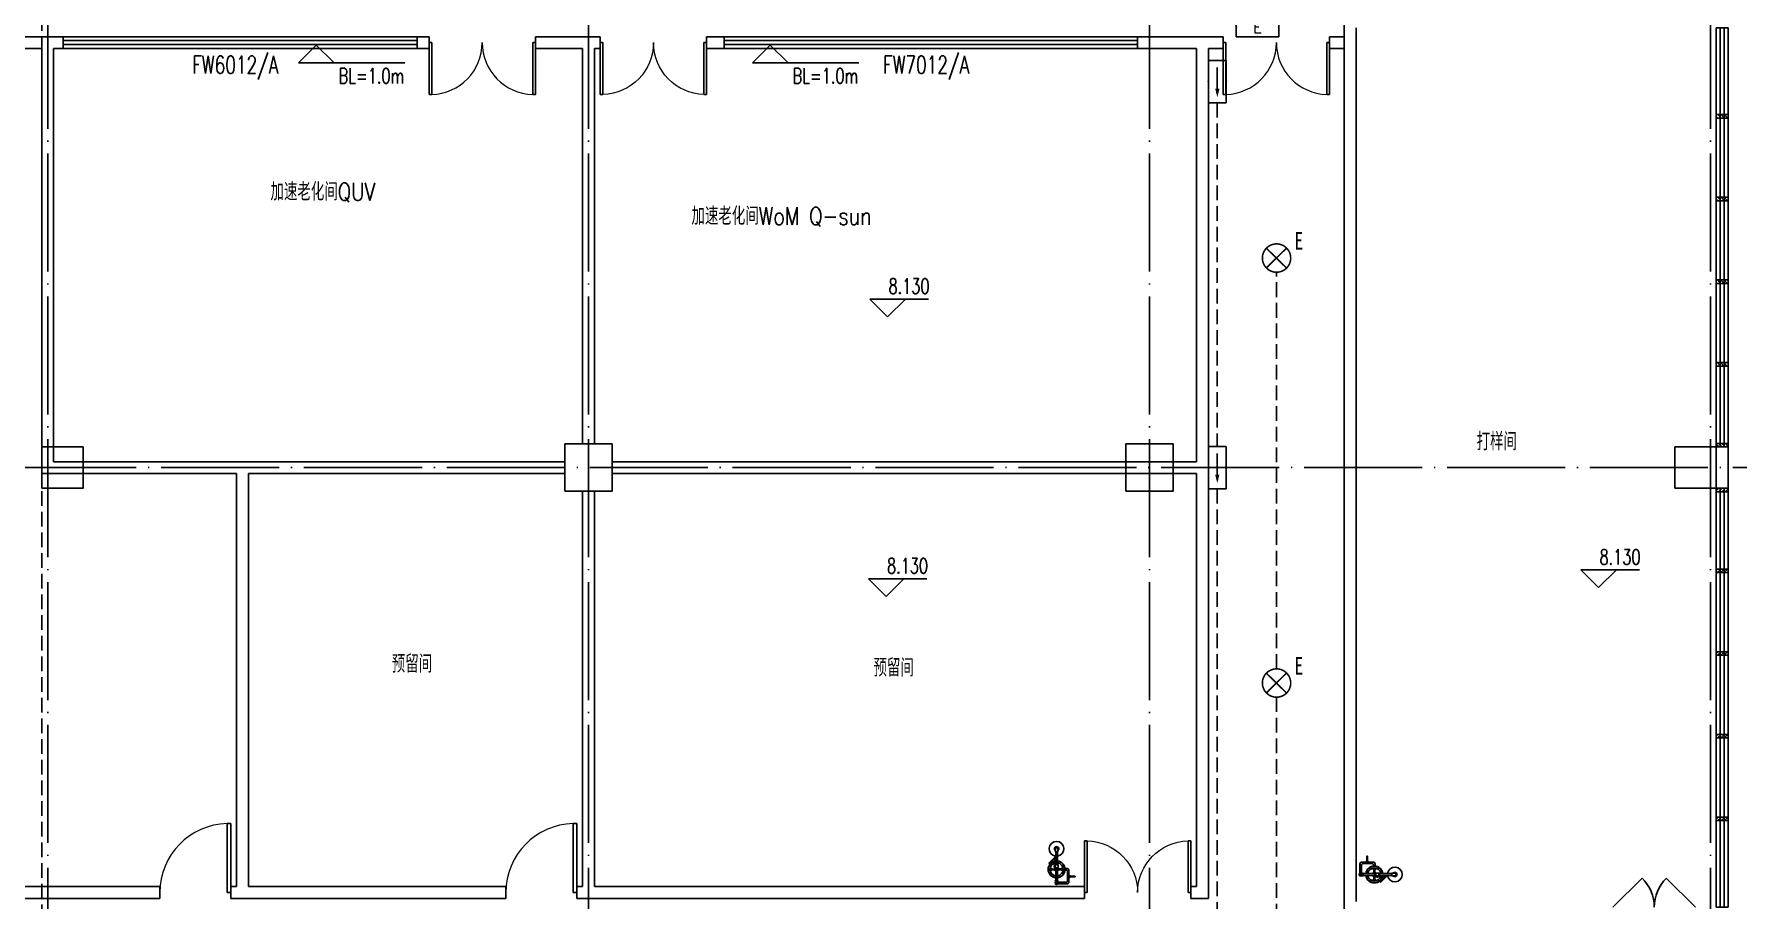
# Model space of a CAD drawing. Extents: x -621157 to 1764546, y -106808 to 741893.
# Drawn here: x 39991 to 68848, y 112675 to 127345 of the extents above; entities that cross this region are included whole.
import ezdxf
from ezdxf.enums import TextEntityAlignment as Align

# ---------------------------------------------------------------- set-up
doc = ezdxf.new("R2010")
doc.units = 0
doc.header["$LTSCALE"] = 1000
doc.header["$MEASUREMENT"] = 0
for name, pattern in [('DASH', [0.35, 0.25, -0.1]), ('XREF-A-101-平面图_t3$0$DASH', [0.35, 0.25, -0.1]), ('XREF-A-101-平面图_t3$0$DOTE', [2.42, 2, -0.2, 0.02, -0.2])]:
    doc.linetypes.add(name, pattern=pattern)
for name, color, linetype in [('0-底图', 7, 'Continuous'), ('EQUIP-照明', 3, 'Continuous'), ('TEL_TEXT', 7, 'Continuous'), ('WIRE-应急', 4, 'DASH'), ('WIRE-照明', 4, 'Continuous'), ('XREF-A-101-平面图_t3$0$1212121', 8, 'Continuous'), ('XREF-A-101-平面图_t3$0$A-COLUMN', 8, 'Continuous'), ('XREF-A-101-平面图_t3$0$A-DIM_ELEV', 8, 'Continuous'), ('XREF-A-101-平面图_t3$0$A-DOTE', 8, 'Continuous'), ('XREF-A-101-平面图_t3$0$A-DRWD', 8, 'Continuous'), ('XREF-A-101-平面图_t3$0$A-DRWD-TEXT', 8, 'Continuous'), ('XREF-A-101-平面图_t3$0$A-GROUND', 8, 'Continuous'), ('XREF-A-101-平面图_t3$0$A-ROOM-CH', 8, 'Continuous'), ('XREF-A-101-平面图_t3$0$A-WALL', 8, 'Continuous'), ('XREF-A-101-平面图_t3$0$A-WALL-FILL', 8, 'Continuous'), ('XREF-A-101-平面图_t3$0$A-WINDOW', 8, 'Continuous'), ('XREF-A-101-平面图_t3$0$家具-实验室家具', 8, 'Continuous'), ('设备-照明', 3, 'Continuous')]:
    doc.layers.add(name, color=color, linetype=linetype)
doc.styles.add('_TEL_DIM', font='SIMPLEX', dxfattribs={"width": 0.8, "height": 3.5, "bigfont": 'HZTXT'})
doc.styles.get("Standard").update_dxf_attribs({"font": 'romans.shx', "bigfont": 'HZDXC.SHX'})
doc.styles.add('STYLE1', font='simhei.ttf')
doc.styles.add('XREF-A-101-平面图_t3$0$-HZDXCROMANS', font='ROMANS.shx', dxfattribs={"bigfont": 'HZDXC.shx'})
doc.styles.add('XREF-A-101-平面图_t3$0$A-STANDARD', font='SIMPLEX', dxfattribs={"bigfont": 'GBCBIG'})
doc.styles.add('XREF-A-101-平面图_t3$0$A-WIN-LABEL', font='SIMPLEX', dxfattribs={"bigfont": 'GBCBIG'})

# ---------------------------------------------------------------- blocks, each defined once
blk = doc.blocks.new('XREF-A-101-平面图_t3$0$轴网(2)')
at = {"layer": 'XREF-A-101-平面图_t3$0$A-DOTE', "linetype": 'XREF-A-101-平面图_t3$0$DOTE'}
for p, q in [((38340, -3300), (38340, 43300)), ((47500, -3300), (47500, 43300)), ((57000, -3300), (57000, 43300)), ((66500, -3300), (66500, 43300)), ((-3300, 20000), (69800, 20000))]:
    blk.add_line(p, q, dxfattribs=at)
blk = doc.blocks.new('XREF-A-101-平面图_t3$0$柱网2F')
at = {"layer": 'XREF-A-101-平面图_t3$0$A-COLUMN'}
for points in [[(47100, -20400), (47900, -20400), (47900, -19600), (47100, -19600)], [(56600, -20400), (57400, -20400), (57400, -19600), (56600, -19600)], [(38240, -20350), (38940, -20350), (38940, -19650), (38240, -19650)], [(65900, -20350), (66600, -20350), (66600, -19650), (65900, -19650)]]:
    blk.add_lwpolyline(points, close=True, dxfattribs=at)
blk = doc.blocks.new('XREF-A-101-平面图_t3$0$ROOM')
at = {"layer": 'XREF-A-101-平面图_t3$0$A-ROOM-CH', "style": 'XREF-A-101-平面图_t3$0$-HZDXCROMANS', "width": 0.6}
for tag, p in [('中文房间名称', (0, -1000)), ('英文房间名称', (0, -1500))]:
    blk.add_attdef(tag, text='', height=300, dxfattribs=at).set_placement(p, align=Align.CENTER)
blk = doc.blocks.new('XREF-A-101-平面图_t3$0$G$C869EB286')
at = {"layer": 'XREF-A-101-平面图_t3$0$A-WINDOW'}
h = blk.add_hatch(dxfattribs=at)
h.set_pattern_fill('ANSI31', color=256, scale=25)
h.set_pattern_definition([(45, (-143.957, -89940), (-28.0633, 28.0633), [])])
h.paths.add_polyline_path([(0, 60), (200, 60), (200, 0), (0, 0)])
blk.add_lwpolyline([(0, 60), (200, 60), (200, 0), (0, 0)], close=True, dxfattribs=at)
blk = doc.blocks.new('XREF-A-101-平面图_t3$0$Shower_plan')
at = {"layer": 'XREF-A-101-平面图_t3$0$1212121'}
for p, q in [((-20, -112), (-20, -94)), ((-16, -314), (-16, -120)), ((16, -314), (16, -120)), ((20, -112), (20, -94)), ((164, -90), (164, -66)), ((184, -114), (208, -114)), ((184, -274), (208, -274)), ((212, -177), (208, -177)), ((212, -199), (208, -199)), ((215, -184), (220, -184)), ((215, -193), (220, -193)), ((-94, -290), (-90, -290)), ((-75, -301), (-18, -302)), ((-75, -315), (-22, -315)), ((-34, -355), (-31, -355)), ((-34, -361), (-31, -361)), ((-16, -607), (-16, -396)), ((16, -607), (16, -396)), ((75, -302), (17, -302)), ((75, -316), (22, -316)), ((94, -327), (90, -327)), ((160, -297), (160, -321))]:
    blk.add_line(p, q, dxfattribs=at)
for points in [[(-22, -120), (-22, -112), (22, -112), (22, -120)], [(-37, -500), (-34, -500), (-34, -346), (-37, -346)], [(24, -388), (-24, -388), (-24, -338), (-22, -336), (22, -336), (24, -338)]]:
    blk.add_lwpolyline(points, close=True, dxfattribs=at)
for points in [[(143, -321), (184, -321, 0.414214), (208, -297), (208, -90, 0.414214), (184, -66), (23, -66)], [(143, -297), (160, -297, 0.414214), (184, -273), (184, -114, 0.414214), (160, -90), (23, -90)], [(-16, -530), (-128, -419, -1), (-122, -414)], [(-122, -414), (-53, -483, -1)], [(-111, -308, -0.092425), (-109, -301, -0.095768), (-106, -295, -0.100909), (-101, -292, -0.104872), (-94, -290, -0.001591), (-94, -290, -0.100909)], [(-93, -325, -0.034962), (-95, -325, -0.104872), (-101, -324, -0.100909), (-106, -320, -0.095768), (-110, -314, -0.092425), (-111, -308, -0.092425)], [(-37, -491), (-54, -491, -1), (-54, -483), (-37, -483)], [(-45, -491), (-16, -519, -1)], [(-37, -349, 0.153738), (-38, -347), (-43, -347, 0.078248), (-44, -349), (-44, -364, 0.153738), (-43, -367), (-38, -367, 0.153738), (-37, -364)], [(-23, -388), (-23, -395, 0.154019), (-19, -396), (19, -396, 0.154019), (23, -395), (23, -388)], [(92, -292, -0.034962), (94, -292, -0.104872), (100, -293, -0.100909), (106, -297, -0.095768), (109, -303, -0.092425), (110, -310, -0.092425)], [(110, -310, -0.092425), (109, -316, -0.095768), (105, -322, -0.100909), (100, -326, -0.104872), (94, -327, -0.001591), (94, -327, -0.100909)]]:
    blk.add_lwpolyline(points, format="xyb", dxfattribs=at)
for points in [[(212, -177), (214, -177), (215, -179), (215, -198), (214, -199)], [(212, -199), (214, -199), (215, -198), (215, -179), (214, -177)], [(-34, -491), (-28, -491), (-28, -483), (-34, -483)], [(-24, -371), (-31, -371), (-31, -346), (-24, -346)], [(-22, -336), (-22, -314), (22, -314), (22, -336)], [(-31, -657), (-20, -637)], [(20, -637), (31, -657), (16, -684), (-16, -684), (-31, -657)]]:
    blk.add_lwpolyline(points, dxfattribs=at)
for points in [[(221, -201), (229, -201, 0.414214), (231, -199), (231, -194, -0.414214), (232, -193), (313, -193, 0.414214), (313, -192), (313, -185, 0.414214), (313, -184), (232, -184, -0.414214), (231, -183), (231, -177, 0.414214), (229, -176), (221, -176, 0.414214), (220, -177), (220, -199, 0.414214)], [(-106, -308, -0.092425), (-105, -301, -0.095768), (-102, -295, -0.100909), (-96, -292, -0.104872), (-90, -290, -0.104872), (-84, -292, -0.100909), (-79, -296, -0.095768), (-75, -301, -0.092425), (-74, -308, -0.092425), (-75, -315, -0.095768), (-79, -320, -0.100909), (-84, -324, -0.104872), (-90, -325, -0.104872), (-97, -324, -0.100909), (-102, -320, -0.095768), (-105, -314, -0.092425)], [(106, -310, -0.092425), (105, -316, -0.095768), (101, -322, -0.100909), (96, -326, -0.104872), (90, -327, -0.104872), (84, -325, -0.100909), (78, -322, -0.095768), (75, -316, -0.092425), (74, -309, -0.092425), (75, -303, -0.095768), (78, -297, -0.100909), (84, -293, -0.104872), (90, -292, -0.104872), (96, -293, -0.100909), (101, -297, -0.095768), (105, -303, -0.092425)], [(-20, -657), (-20, -607), (20, -607), (20, -657, -1)]]:
    blk.add_lwpolyline(points, format="xyb", close=True, dxfattribs=at)
for centre, radius in [((0, -78), 26.3), ((0, -78), 16.4), ((-60, -481), 3.91)]:
    blk.add_circle(centre, radius, dxfattribs=at)
for centre, radius, start, end in [((0, -309), 144, 96.5663, 263.4343), ((0, -309), 139, 96.804, 263.1966), ((0, -309), 111, 98.3801, 261.6205), ((0, -309), 36, 116.7475, 168.6934), ((0, -309), 144, 276.5663, 83.4343), ((0, -309), 139, 276.804, 83.1966), ((0, -309), 111, 278.6256, 81.375), ((0, -309), 36, 10.3072, 62.4104), ((0, -657), 125, 97.5816, 82.419), ((0, -309), 36, 190.3072, 231.764), ((0, -309), 18.8, 149.7809, 195.9711), ((0, -309), 18.8, 344.0295, 27.2237), ((0, -309), 36, 308.7702, 348.6934), ((0, -657), 37.5, 121.3804, 58.6121)]:
    blk.add_arc(centre, radius, start, end, dxfattribs=at)
blk = doc.blocks.new('XREF-A-101-平面图_t3$0$G$C45C07046')
at = {"layer": 'XREF-A-101-平面图_t3$0$家具-实验室家具', "color": 252, "xscale": -1, "rotation": 179.9999999870604}
blk.add_blockref('XREF-A-101-平面图_t3$0$Shower_plan', (155428, 112884), dxfattribs=at)
at = {"layer": 'XREF-A-101-平面图_t3$0$家具-实验室家具', "color": 252, "rotation": 90}
blk.add_blockref('XREF-A-101-平面图_t3$0$Shower_plan', (160500, 113106), dxfattribs=at)
blk = doc.blocks.new('XREF-A-101-平面图_t3$0$DOOR2DLIB$SYSLIB$00000107')
at = {"color": 0}
for p, q in [((0.45, 0.975), (0.5, 0.975)), ((0.45, 0), (0.45, 0.975)), ((0.5, 0), (0.5, 0.975)), ((0.5, 0), (0.45, 0))]:
    blk.add_line(p, q, dxfattribs=at)
at = {"color": 0, "lineweight": 13}
blk.add_arc((0.475, 0), 0.975, 91.4693, 180, dxfattribs=at)
blk = doc.blocks.new('XREF-A-101-平面图_t3$0$DOOR2DLIB$SYSLIB$00000108')
at = {"color": 0}
for p, q in [((-0.5, 0), (-0.5, 0.4875)), ((-0.475, 0.4875), (-0.5, 0.4875)), ((-0.475, 0), (-0.475, 0.4875)), ((0.475, 0), (0.475, 0.4875)), ((0.475, 0.4875), (0.5, 0.4875)), ((0.5, 0), (0.5, 0.4875)), ((-0.5, 0), (-0.475, 0)), ((0.5, 0), (0.475, 0))]:
    blk.add_line(p, q, dxfattribs=at)
at = {"color": 0, "lineweight": 13}
for centre, start, end in [((-0.4875, 0), 0, 88.53072), ((0.4875, 0), 91.46928, 180)]:
    blk.add_arc(centre, 0.4875, start, end, dxfattribs=at)
blk = doc.blocks.new('XREF-A-101-平面图_t3$0$WINDOW2DLIB$SYSLIB$00000001')
at = {"color": 0}
for points in [[(-0.5, 0.5), (-0.5, -0.5)], [(-0.5, 0.5), (0.5, 0.5)], [(0.5, -0.5), (0.5, 0.5)], [(0.5, 0.1667), (-0.5, 0.1667)], [(0.5, -0.1667), (-0.5, -0.1667)], [(-0.5, -0.5), (0.5, -0.5)]]:
    blk.add_lwpolyline(points, dxfattribs=at)
blk = doc.blocks.new('XREF-A-101-平面图_t3$0$WINDOW2DLIB$DYNSTYLE$00000005')
at = {"color": 0}
for points in [[(-0.5, 0.5), (-0.5, -0.5)], [(-0.5, 0.5), (0.5, 0.5)], [(0.5, -0.5), (0.5, 0.5)], [(0.5, 0.1667), (-0.5, 0.1667)], [(0.5, -0.1667), (-0.5, -0.1667)], [(-0.5, -0.5), (0.5, -0.5)]]:
    blk.add_lwpolyline(points, dxfattribs=at)
blk = doc.blocks.new('XREF-A-101-平面图_t3$0$DOOR2DLIB$SYSLIB$00000103')
at = {"color": 0}
for p, q in [((-0.5, 0), (-0.146, 0.354)), ((0.5, 0), (0.146, 0.354))]:
    blk.add_line(p, q, dxfattribs=at)
for centre, start, end in [((-0.5, 0), 0, 45), ((0.5, 0), 135, 180)]:
    blk.add_arc(centre, 0.5, start, end, dxfattribs=at)
blk = doc.blocks.new('XREF-A-101-平面图_t3')
at = {"layer": 'XREF-A-101-平面图_t3$0$A-DIM_ELEV'}
for p, q in [((242890, 127155), (242590, 126855)), ((242890, 127155), (243190, 126855)), ((250579, 127155), (250279, 126855)), ((250579, 127155), (250879, 126855)), ((242590, 126855), (244390, 126855)), ((250279, 126855), (252079, 126855)), ((252566, 122556), (252266, 122856)), ((252266, 122856), (253257, 122856)), ((252566, 122556), (252866, 122856)), ((252541, 117818), (252241, 118118)), ((252241, 118118), (253232, 118118)), ((252541, 117818), (252841, 118118)), ((264608, 117968), (264308, 118268)), ((264308, 118268), (265299, 118268)), ((264608, 117968), (264908, 118268))]:
    blk.add_line(p, q, dxfattribs=at)
at = {"layer": 'XREF-A-101-平面图_t3$0$A-GROUND', "linetype": 'XREF-A-101-平面图_t3$0$DASH'}
blk.add_lwpolyline([(238240, 139200), (238240, 100400)], dxfattribs=at)
at = {"layer": 'XREF-A-101-平面图_t3$0$A-WALL'}
for p, q in [((260300, 127200), (260300, 127650)), ((238340, 127300), (237900, 127300)), ((238600, 127300), (238340, 127300)), ((244800, 127300), (244600, 127300)), ((247500, 127300), (246600, 127300)), ((247700, 127300), (247500, 127300)), ((249800, 127300), (249500, 127300)), ((257900, 127300), (256800, 127300)), ((258250, 127300), (257900, 127300)), ((260300, 127300), (260050, 127300)), ((260500, 127200), (260500, 127450)), ((238240, 127100), (237900, 127100)), ((238240, 127100), (238240, 119900)), ((238600, 127100), (238440, 127100)), ((238440, 127100), (238440, 120100)), ((244800, 127100), (244600, 127100)), ((247400, 127100), (246600, 127100)), ((247400, 127100), (247400, 120400)), ((247600, 127100), (247600, 120400)), ((247700, 127100), (247600, 127100)), ((249800, 127100), (249500, 127100)), ((257800, 127100), (256800, 127100)), ((257800, 127100), (257800, 120100)), ((258250, 127100), (258000, 127100)), ((258000, 127100), (258000, 120000)), ((260300, 127100), (260050, 127100)), ((260300, 112450), (260300, 127200)), ((260500, 112650), (260500, 127200)), ((247600, 120400), (247400, 120400)), ((238440, 120100), (241640, 120100)), ((241640, 120100), (247100, 120100)), ((247100, 120100), (247100, 119900)), ((247900, 120100), (257800, 120100)), ((247900, 120100), (247900, 119900)), ((238240, 119900), (241540, 119900)), ((241540, 119900), (241540, 112900)), ((241740, 119900), (241740, 112900)), ((241740, 119900), (247100, 119900)), ((247900, 119900), (257800, 119900)), ((257800, 119900), (257800, 112900)), ((258000, 120000), (258000, 112700)), ((247400, 119600), (247400, 112900)), ((247600, 119600), (247400, 119600)), ((247600, 119600), (247600, 112900)), ((240240, 112900), (233900, 112900)), ((241540, 112900), (241440, 112900)), ((246100, 112900), (241740, 112900)), ((247400, 112900), (247300, 112900)), ((255900, 112900), (247600, 112900)), ((257800, 112900), (257700, 112900)), ((240240, 112700), (233800, 112700)), ((241640, 112700), (241440, 112700)), ((246100, 112700), (241640, 112700)), ((247500, 112700), (247300, 112700)), ((255900, 112700), (247500, 112700)), ((258000, 112700), (257700, 112700))]:
    blk.add_line(p, q, dxfattribs=at)
for points in [[(238600, 127100), (238600, 127300)], [(244600, 127100), (244600, 127300)], [(244800, 127100), (244800, 127300)], [(246600, 127100), (246600, 127300)], [(247700, 127100), (247700, 127300)], [(249500, 127100), (249500, 127300)], [(249800, 127100), (249800, 127300)], [(256800, 127100), (256800, 127300)], [(258250, 127100), (258250, 127300)], [(260050, 127100), (260050, 127300)], [(240240, 112700), (240240, 112900)], [(241440, 112700), (241440, 112900)], [(246100, 112700), (246100, 112900)], [(247300, 112700), (247300, 112900)], [(255900, 112700), (255900, 112900)], [(257700, 112700), (257700, 112900)]]:
    blk.add_lwpolyline(points, dxfattribs=at)
at = {"layer": 'XREF-A-101-平面图_t3$0$A-WALL-FILL', "color": 171}
for p, q in [((266600, 119650), (266600, 120350)), ((266800, 119650), (266800, 120350))]:
    blk.add_line(p, q, dxfattribs=at)
for points in [[(266600, 120350), (266800, 120350)], [(266600, 119650), (266800, 119650)]]:
    blk.add_lwpolyline(points, dxfattribs=at)
blk.add_blockref('XREF-A-101-平面图_t3$0$G$C45C07046', (100000, 0))
at = {"layer": 'XREF-A-101-平面图_t3$0$A-COLUMN'}
blk.add_blockref('XREF-A-101-平面图_t3$0$柱网2F', (200000, 140000), dxfattribs=at)
at = {"layer": 'XREF-A-101-平面图_t3$0$A-DOTE'}
blk.add_blockref('XREF-A-101-平面图_t3$0$轴网(2)', (200000, 100000), dxfattribs=at)
at = {"layer": 'XREF-A-101-平面图_t3$0$A-DRWD'}
ref = blk.add_blockref('XREF-A-101-平面图_t3$0$WINDOW2DLIB$DYNSTYLE$00000005', (241600, 127200), dxfattribs=dict(at, xscale=6000, yscale=-200, zscale=6000, rotation=180))
ref.add_attrib('A0', 'FW6012/A', (240790, 126676), dxfattribs={"layer": 'XREF-A-101-平面图_t3$0$A-DRWD-TEXT', "height": 297.5, "style": 'XREF-A-101-平面图_t3$0$A-WIN-LABEL', "width": 0.705882})
ref = blk.add_blockref('XREF-A-101-平面图_t3$0$WINDOW2DLIB$DYNSTYLE$00000005', (253300, 127200), dxfattribs=dict(at, xscale=7000, yscale=-200, zscale=7000, rotation=180))
ref.add_attrib('A0', 'FW7012/A', (252490, 126676), dxfattribs={"layer": 'XREF-A-101-平面图_t3$0$A-DRWD-TEXT', "height": 297.5, "style": 'XREF-A-101-平面图_t3$0$A-WIN-LABEL', "width": 0.705882})
at = {"layer": 'XREF-A-101-平面图_t3$0$A-ROOM-CH'}
ref = blk.add_blockref('XREF-A-101-平面图_t3$0$ROOM', (243002, 125524), dxfattribs=at)
ref.add_attrib('中文房间名称', '加速老化间QUV', dxfattribs={"height": 300, "style": 'XREF-A-101-平面图_t3$0$-HZDXCROMANS', "width": 0.8}).set_placement((243002, 124524), align=Align.CENTER)
ref = blk.add_blockref('XREF-A-101-平面图_t3$0$ROOM', (250770, 125112), dxfattribs=at)
ref.add_attrib('中文房间名称', '加速老化间WoM Q-sun', dxfattribs={"height": 300, "style": 'XREF-A-101-平面图_t3$0$-HZDXCROMANS', "width": 0.8}).set_placement((250770, 124112), align=Align.CENTER)
ref = blk.add_blockref('XREF-A-101-平面图_t3$0$ROOM', (262883, 121292), dxfattribs=at)
ref.add_attrib('中文房间名称', '打样间', dxfattribs={"height": 300, "style": 'XREF-A-101-平面图_t3$0$-HZDXCROMANS', "width": 0.8}).set_placement((262883, 120292), align=Align.CENTER)
ref = blk.add_blockref('XREF-A-101-平面图_t3$0$ROOM', (244510, 117525), dxfattribs=at)
ref.add_attrib('中文房间名称', '预留间', dxfattribs={"height": 300, "style": 'XREF-A-101-平面图_t3$0$-HZDXCROMANS', "width": 0.8}).set_placement((244510, 116525), align=Align.CENTER)
ref = blk.add_blockref('XREF-A-101-平面图_t3$0$ROOM', (252668, 117460), dxfattribs=at)
ref.add_attrib('中文房间名称', '预留间', dxfattribs={"height": 300, "style": 'XREF-A-101-平面图_t3$0$-HZDXCROMANS', "width": 0.8}).set_placement((252668, 116460), align=Align.CENTER)
at = {"layer": 'XREF-A-101-平面图_t3$0$A-WINDOW'}
for name, p, xscale, yscale, zscale, rotation in [('XREF-A-101-平面图_t3$0$WINDOW2DLIB$SYSLIB$00000001', (266700, 123900), 7100.000000004191, 200, 7100.000000004191, 90), ('XREF-A-101-平面图_t3$0$DOOR2DLIB$SYSLIB$00000108', (245700, 127200), 1800, 1800, 1800, 180), ('XREF-A-101-平面图_t3$0$DOOR2DLIB$SYSLIB$00000108', (248600, 127200), -1800, 1800, -1800, 180), ('XREF-A-101-平面图_t3$0$DOOR2DLIB$SYSLIB$00000108', (259150, 127200), 1800, 1800, 1800, 180), ('XREF-A-101-平面图_t3$0$WINDOW2DLIB$SYSLIB$00000001', (266700, 116100), 7100, 200, 7100, 90), ('XREF-A-101-平面图_t3$0$DOOR2DLIB$SYSLIB$00000107', (240840, 112800), -1200, -1200, -1200, 180), ('XREF-A-101-平面图_t3$0$DOOR2DLIB$SYSLIB$00000107', (246700, 112800), -1200, -1200, -1200, 180), ('XREF-A-101-平面图_t3$0$DOOR2DLIB$SYSLIB$00000108', (256800, 112800), 1800, -1800, 1800, 180), ('XREF-A-101-平面图_t3$0$DOOR2DLIB$SYSLIB$00000103', (265550, 112550), -1400, -1400, -1400, 180)]:
    blk.add_blockref(name, p, dxfattribs=dict(at, xscale=xscale, yscale=yscale, zscale=zscale, rotation=rotation))
at = {"layer": 'XREF-A-101-平面图_t3$0$A-WINDOW', "xscale": -1}
for p in [(266800, 125920), (266800, 124520), (266800, 123120), (266800, 121720), (266800, 120350)]:
    blk.add_blockref('XREF-A-101-平面图_t3$0$G$C869EB286', p, dxfattribs=at)
at = {"layer": 'XREF-A-101-平面图_t3$0$A-WINDOW', "rotation": 180}
for p in [(266800, 119650), (266800, 118280), (266800, 116880), (266800, 115480), (266800, 114080)]:
    blk.add_blockref('XREF-A-101-平面图_t3$0$G$C869EB286', p, dxfattribs=at)
at = {"layer": 'XREF-A-101-平面图_t3$0$A-DIM_ELEV', "color": 7, "style": 'XREF-A-101-平面图_t3$0$A-STANDARD', "width": 0.705882}
for s, p in [('BL=1.0m', (243268, 126510)), ('BL=1.0m', (250957, 126510)), ('8.130', (252581, 122946)), ('8.130', (264623, 118358)), ('8.130', (252556, 118208))]:
    blk.add_text(s, height=255, dxfattribs=at).set_placement(p)
blk = doc.blocks.new('HC002633132082')
at = {"layer": 'EQUIP-照明', "color": 0, "linetype": 'Continuous', "const_width": 0.267}
blk.add_lwpolyline([(-2.37, 0, 1), (2.43, 0, 1)], format="xyb", close=True, dxfattribs=at)
for points in [[(-1.7, 1.67), (1.7, -1.67)], [(-1.7, -1.67), (-1.7, -1.67), (1.7, 1.67)]]:
    blk.add_lwpolyline(points, dxfattribs=at)
at = {"layer": 'EQUIP-照明', "color": 0}
blk.add_point((0, 0), dxfattribs=at)
at = {"color": 0, "width": 0.7}
blk.add_attdef('PSFHATT', (4.48, -2.4), '', height=0.025, dxfattribs=at)
at = {"layer": 'EQUIP-照明', "color": 0, "style": 'STYLE1', "width": 0.7}
blk.add_text('E', height=3, dxfattribs=at).set_placement((3.81, 1.42), align=Align.CENTER)
at = {"layer": 'EQUIP-照明', "color": 0, "style": '_TEL_DIM', "flags": 1}
blk.add_attdef('A', text='', height=0.0001, dxfattribs=at).set_placement((0.03, 0), align=Align.MIDDLE_CENTER)
blk = doc.blocks.new('HC002631130701')
at = {"layer": 'WIRE-照明', "color": 0}
for p, q in [((-3.6, 3), (3.6, 3)), ((-3.6, 0), (-3.6, 3)), ((3.6, 3), (3.6, 0)), ((3.6, 0), (-3.6, 0)), ((-2.4, 1.5), (1.2, 1.5))]:
    blk.add_line(p, q, dxfattribs=at)
for p in [(0, 3), (-3.6, 1.5), (0, 0), (3.6, 1.5)]:
    blk.add_point(p, dxfattribs=at)
blk.add_solid([(1.2, 1.86), (2.64, 1.5), (1.2, 1.14)], dxfattribs=at)
at = {"color": 0, "width": 0.7}
blk.add_attdef('PSFHATT', (3.62, 0), '', height=0.025, dxfattribs=at)
at = {"layer": 'TEL_TEXT', "color": 0, "style": '_TEL_DIM', "flags": 1}
blk.add_attdef('A', text='', height=0.0001, dxfattribs=at).set_placement((0, 3), align=Align.MIDDLE_CENTER)
blk = doc.blocks.new('HC002649110740')
at = {"layer": 'EQUIP-照明', "color": 0}
for p, q in [((3.6, 3.3), (-3.6, 3.3)), ((-3.6, 3.3), (-3.6, 0)), ((3.6, 0), (3.6, 3.3)), ((-3.6, 0), (3.6, 0))]:
    blk.add_line(p, q, dxfattribs=at)
for p in [(0, 3.3), (-3.6, 1.65), (0, 0), (3.6, 1.65)]:
    blk.add_point(p, dxfattribs=at)
at = {"color": 0, "width": 0.7}
blk.add_attdef('PSFHATT', (9.31, 0), '', height=0.025, dxfattribs=at)
at = {"layer": 'EQUIP-照明', "color": 0, "style": '_TEL_DIM'}
blk.add_attdef('$TEXT$', text='', height=2, dxfattribs=at).set_placement((0, 1.65), align=Align.MIDDLE_CENTER)
at = {"layer": 'EQUIP-照明', "color": 0, "style": '_TEL_DIM', "flags": 1}
blk.add_attdef('A', text='', height=0.0001, dxfattribs=at).set_placement((0, 0), align=Align.MIDDLE_CENTER)

msp = doc.modelspace()

# ---------------------------------------------------------------- block references
at = {"layer": '0-底图'}
msp.add_blockref('XREF-A-101-平面图_t3', (-198119, 0), dxfattribs=at)

# ---------------------------------------------------------------- next in the draw order: linework, layer by layer
at = {"layer": 'WIRE-应急'}
for points in [[(60031, 126179), (60031, 120360)], [(61034, 116590), (61034, 123310)], [(61034, 116110), (61034, 112241), (61569, 111550)]]:
    msp.add_lwpolyline(points, dxfattribs=at)
msp.add_lwpolyline([(60031, 119640), (60031, 112006, 0.414214), (60081, 111956), (60725, 111956)], format="xyb", dxfattribs=at)

# ---------------------------------------------------------------- next in the draw order: block references
at = {"layer": '设备-照明'}
ref = msp.add_blockref('HC002649110740', (60711, 127300), dxfattribs=dict(at, xscale=100, yscale=100, zscale=100))
ref.add_attrib('$TEXT$', 'E', dxfattribs={"layer": '0', "color": 0, "height": 200, "style": '_TEL_DIM'}).set_placement((60711, 127465), align=Align.MIDDLE_CENTER)
at = {"layer": '设备-照明', "xscale": 100, "yscale": 100, "zscale": 100, "rotation": 270}
for p in [(59881, 126539), (59881, 120000)]:
    msp.add_blockref('HC002631130701', p, dxfattribs=at)
at = {"layer": '设备-照明', "xscale": 100, "yscale": 100, "zscale": 100}
for p in [(61031, 123550), (61031, 116350)]:
    msp.add_blockref('HC002633132082', p, dxfattribs=at)

doc.saveas('drawing.dxf')
